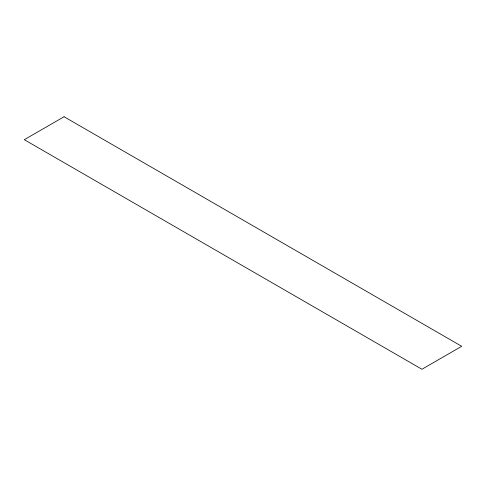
<?xml version="1.0" encoding="UTF-8"?>
<svg xmlns="http://www.w3.org/2000/svg" width="486" height="486" viewBox="0 0 486 486"><rect width="100%" height="100%" fill="white"/><g stroke="black" fill="none" stroke-linecap="round" stroke-linejoin="round"><path stroke-width="0.73" d="M64.061 116.737L24.3 139.695L421.939 369.263L461.7 346.305L64.061 116.737"/></g></svg>
